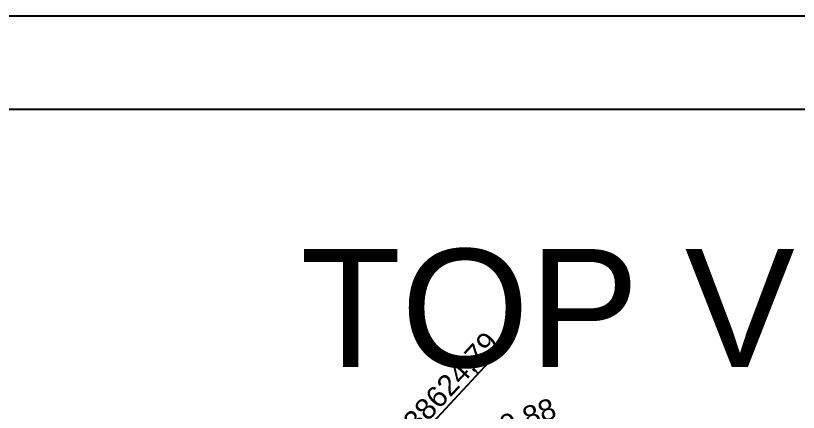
# Model space of a CAD drawing. Header units: millimetres. Extents: x -95389 to 2217635, y -840323 to 355267.
# Drawn here: x 334070 to 706029, y 166994 to 355267 of the extents above; entities that cross this region are included whole.
import ezdxf

# ---------------------------------------------------------------- set-up
doc = ezdxf.new("R2010")
doc.units = ezdxf.units.MM
doc.linetypes.add('CENTER', pattern=[50.8, 31.75, -6.35, 6.35, -6.35])
doc.layers.add('DIMENSION', color=2, linetype='Continuous')
doc.layers.add('REFRENCE', color=1, linetype='CENTER', lineweight=30)
doc.styles.get("Standard").update_dxf_attribs({"font": 'arial.ttf'})
doc.dimstyles.new('ISO-25', dxfattribs={"dimtxt": 10000, "dimasz": 2.5, "dimexe": 1.25, "dimexo": 0.625, "dimtad": 1, "dimtxsty": 'Standard', "dimcen": 2.5, "dimclrd": 1, "dimclrt": 3, "dimadec": 0, "dimazin": 0, "dimtfac": 1, "dimtmove": 0, "dimatfit": 3, "dimfxl": 1, "dimarcsym": 0})

# ---------------------------------------------------------------- blocks, each defined once
blk = doc.blocks.new('*D65')
at = {"layer": 'Defpoints', "color": 0, "transparency": 16777216}
for p in [(529252, 139512), (493551, 126262)]:
    blk.add_point(p, dxfattribs=at)
at = {"layer": 'DIMENSION', "color": 1, "lineweight": -2, "transparency": 16777216}
for p, q in [((591738, 162704), (529255, 139513)), ((493551, 126262), (529252, 139512))]:
    blk.add_line(p, q, dxfattribs=at)
at = {"layer": 'DIMENSION', "color": 1, "transparency": 16777216}
blk.add_solid([(529255, 139514), (529255, 139513), (529252, 139512)], dxfattribs=at)
at = {"layer": 'DIMENSION', "color": 3, "transparency": 16777216, "insert": (558406, 156743), "char_height": 10000, "attachment_point": 5, "rotation": 20.36241}
blk.add_mtext('R38080,88', dxfattribs=at)
blk = doc.blocks.new('*D66')
at = {"layer": 'Defpoints', "color": 0, "transparency": 16777216}
for p in [(519754, 148668), (493423, 120409)]:
    blk.add_point(p, dxfattribs=at)
at = {"layer": 'DIMENSION', "color": 1, "lineweight": -2, "transparency": 16777216}
for p, q in [((565190, 197431), (519755, 148670)), ((493423, 120409), (519754, 148668))]:
    blk.add_line(p, q, dxfattribs=at)
at = {"layer": 'DIMENSION', "color": 1, "transparency": 16777216}
blk.add_solid([(519755, 148670), (519756, 148670), (519754, 148668)], dxfattribs=at)
at = {"layer": 'DIMENSION', "color": 3, "transparency": 16777216, "insert": (538076, 177149), "char_height": 10000, "attachment_point": 5, "rotation": 47.02255}
blk.add_mtext('R38624,79', dxfattribs=at)

msp = doc.modelspace()

# ---------------------------------------------------------------- linework, layer by layer
at = {"layer": 'DIMENSION'}
for points in [[(-95388.93, 355266.945), (2217635.081, 355266.945), (2217635.081, -840323.327), (-95388.93, -840323.327)], [(-53781.675, 310856.767), (2198722.825, 310856.767), (2198722.825, -798921.252), (-53781.675, -798921.252)]]:
    msp.add_lwpolyline(points, close=True, dxfattribs=at)

# ---------------------------------------------------------------- texts
at = {"layer": 'REFRENCE'}
msp.add_text('TOP VIEW', height=56065.4428, dxfattribs=at).set_placement((469360.549, 188440.809))
at = {"layer": 'REFRENCE', "attachment_point": 1}
for width, gutter_width, insert, char_height in [(195640.01895, 50.755, (558194.333, 255007.911), 10.1509), (39435.14482, 12.5, (501940.189, 189597.605), 2.5)]:
    msp.add_mtext_dynamic_manual_height_columns('TOP VIEW', width=width, gutter_width=gutter_width, heights=[0], dxfattribs=dict(at, insert=insert, char_height=char_height))

# ---------------------------------------------------------------- dimensions: what is measured, and where the dimension line sits
at = {"layer": 'DIMENSION'}
for center, mpoint, picture, middle in [((493422.794, 120409.469), (519753.719, 148668.215), '*D66', (538076.311, 177148.613)), ((493551.237, 126261.771), (529252.461, 139512.28), '*D65', (558406.144, 156743.45))]:
    dim = msp.add_radius_dim(center=center, mpoint=mpoint, dimstyle='ISO-25', dxfattribs=at)
    dim.commit()
    dim.dimension.update_dxf_attribs({"geometry": picture, "text_midpoint": middle})

doc.saveas('drawing.dxf')
